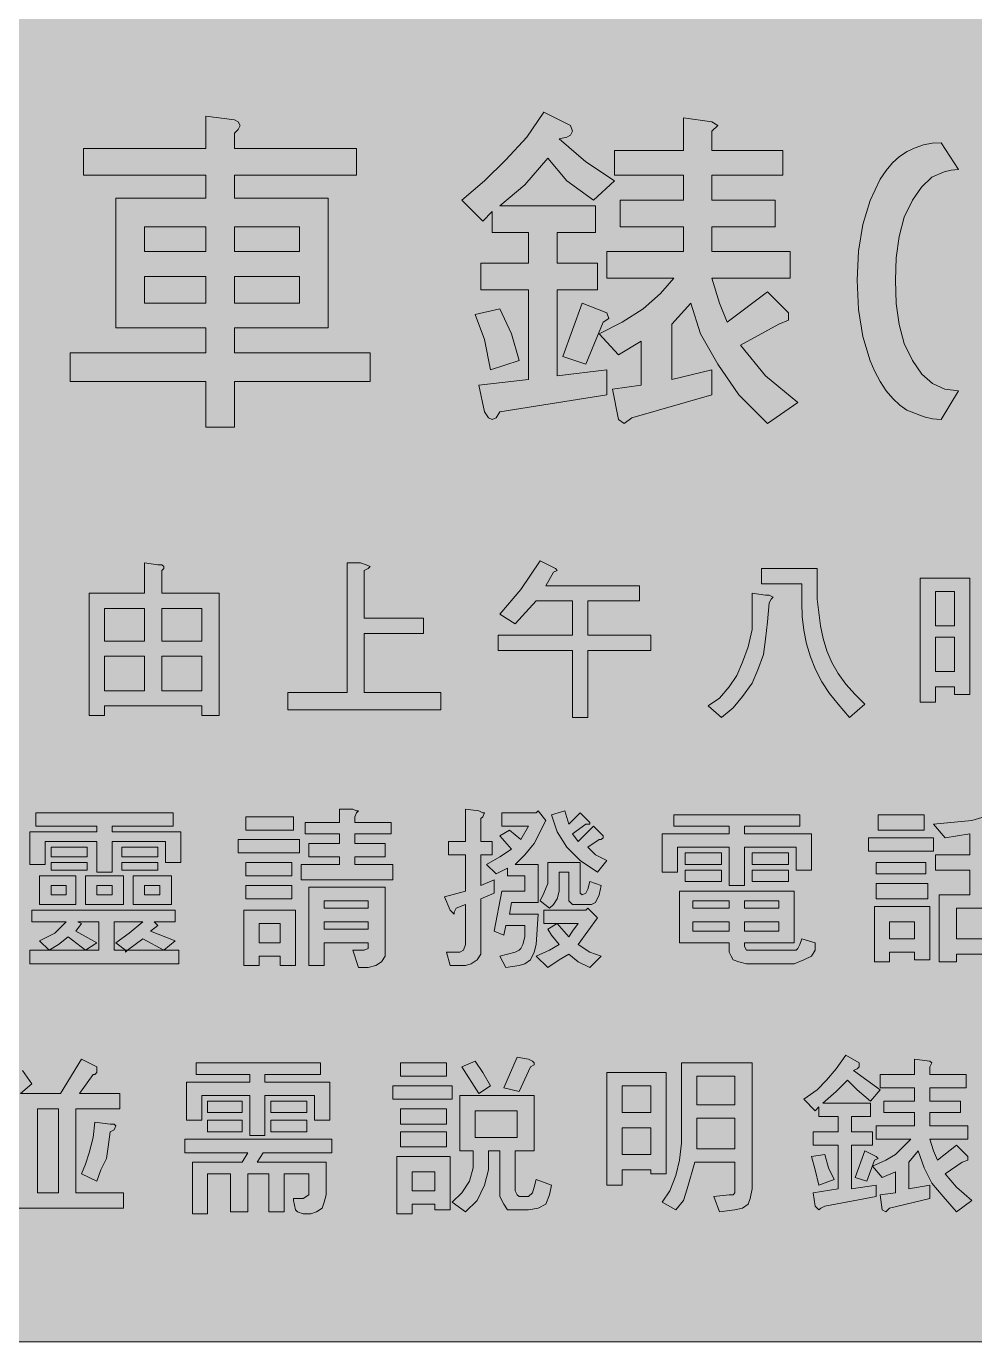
# Model space of a CAD drawing. Header units: metres. Extents: x 10 to 559, y 12 to 260.
# Drawn here: x 213.3 to 302.7, y 11.9 to 135.9 of the extents above; entities that cross this region are included whole.
import ezdxf

# ---------------------------------------------------------------- set-up
doc = ezdxf.new("R2010")
doc.units = ezdxf.units.M
doc.layers.add('FILL_BLACK_000000', color=7, linetype='Continuous', true_color=0x000000)
doc.layers.add('FILL_YELLOW_FFFF00', color=7, linetype='Continuous', true_color=0xffff00)

msp = doc.modelspace()

# ---------------------------------------------------------------- hatches: boundary and pattern name
at = {"layer": 'FILL_BLACK_000000', "true_color": 0x000000}
h = msp.add_hatch(color=7, dxfattribs=at)
h.dxf.hatch_style = 1
h.paths.add_polyline_path([(256.5, 121.32), (258.48, 123.3), (260.46, 125.46), (262.08, 127.8), (264.6, 126.54), (264.78, 126), (264.6, 125.64), (264.24, 125.46), (263.52, 125.28), (266.04, 123.12), (268.74, 121.32), (266.76, 119.52), (264.24, 121.32), (262.44, 123.48), (260.28, 120.96), (257.94, 118.98), (266.94, 118.98), (266.94, 116.46), (263.34, 116.46), (263.34, 113.58), (267.12, 113.58), (267.12, 111.06), (263.34, 111.06), (263.34, 102.96), (268.02, 103.5), (268.02, 101.16), (257.94, 99.54), (257.58, 99), (257.22, 98.82), (256.86, 99), (256.5, 99.54), (255.96, 102.06), (260.64, 102.6), (260.64, 111.06), (256.14, 111.06), (256.14, 113.58), (260.64, 113.58), (260.64, 116.46), (257.22, 116.46), (257.22, 118.44), (256.32, 117.54), (254.34, 119.52), (256.5, 121.32)])
h = msp.add_hatch(color=7, dxfattribs=at)
h.dxf.hatch_style = 1
h.paths.add_polyline_path([(233.46, 126.54), (233.28, 126.18), (232.92, 125.82), (232.92, 124.38), (244.44, 124.38), (244.44, 121.86), (232.92, 121.86), (232.92, 119.7), (241.74, 119.7), (241.74, 107.46), (232.92, 107.46), (232.92, 105.12), (245.7, 105.12), (245.7, 102.42), (232.92, 102.42), (232.92, 98.1), (230.22, 98.1), (230.22, 102.42), (217.44, 102.42), (217.44, 105.12), (230.22, 105.12), (230.22, 107.46), (221.76, 107.46), (221.76, 119.7), (230.22, 119.7), (230.22, 121.86), (218.7, 121.86), (218.7, 124.38), (230.22, 124.38), (230.22, 127.44), (232.92, 127.08), (233.28, 126.9), (233.46, 126.54)])
h.paths.add_polyline_path([(230.22, 114.66), (230.22, 117), (224.46, 117), (224.46, 114.66), (230.22, 114.66)], flags=16)
h.paths.add_polyline_path([(224.46, 109.8), (230.22, 109.8), (230.22, 112.32), (224.46, 112.32), (224.46, 109.8)], flags=16)
h.paths.add_polyline_path([(232.92, 117), (232.92, 114.66), (239.04, 114.66), (239.04, 117), (232.92, 117)], flags=16)
h.paths.add_polyline_path([(239.04, 112.32), (232.92, 112.32), (232.92, 109.8), (239.04, 109.8), (239.04, 112.32)], flags=16)
h = msp.add_hatch(color=7, dxfattribs=at)
h.dxf.hatch_style = 1
h.paths.add_polyline_path([(275.22, 124.2), (275.22, 127.26), (277.92, 126.9), (278.46, 126.54), (277.92, 126), (277.92, 124.2), (284.58, 124.2), (284.58, 121.86), (277.92, 121.86), (277.92, 119.52), (283.86, 119.52), (283.86, 117), (277.92, 117), (277.92, 114.66), (285.3, 114.66), (285.3, 112.14), (277.92, 112.14), (278.64, 109.8), (279.36, 108), (283.14, 110.88), (285.12, 108.9), (285.12, 108.18), (284.22, 107.82), (280.62, 105.84), (282.96, 102.96), (286.02, 100.44), (283.14, 98.46), (280.44, 101.16), (278.46, 104.04), (276.84, 106.92), (275.94, 109.8), (274.14, 107.82), (274.14, 102.6), (277.92, 103.5), (277.92, 101.16), (270.36, 99), (269.64, 98.46), (269.1, 98.82), (268.56, 101.7), (271.26, 102.06), (271.26, 106.2), (269.1, 104.94), (267.3, 106.92), (269.46, 108), (271.44, 109.26), (273.06, 110.7), (274.32, 112.14), (268.02, 112.14), (268.02, 114.66), (275.22, 114.66), (275.22, 117), (269.28, 117), (269.28, 119.52), (275.22, 119.52), (275.22, 121.86), (268.74, 121.86), (268.74, 124.2), (275.22, 124.2)])
h = msp.add_hatch(color=7, dxfattribs=at)
h.dxf.hatch_style = 1
h.paths.add_polyline_path([(299.52, 98.82), (298.71, 98.88), (297.9, 99.07), (296.28, 99.72), (295.61, 100.19), (294.95, 100.8), (294.33, 101.54), (293.76, 102.42), (293.25, 103.35), (292.81, 104.37), (292.14, 106.65), (291.73, 109.2), (291.6, 111.96), (291.73, 114.69), (292.14, 117.2), (292.81, 119.48), (293.76, 121.5), (294.32, 122.32), (294.94, 123.02), (295.6, 123.61), (296.3, 124.09), (297.05, 124.45), (297.84, 124.71), (298.66, 124.87), (299.52, 124.92), (301.14, 122.4), (300.47, 122.34), (299.81, 122.17), (298.62, 121.68), (297.65, 120.73), (296.82, 119.52), (296.04, 117.91), (295.54, 116.08), (295.28, 114.08), (295.2, 111.96), (295.28, 109.77), (295.54, 107.77), (296.04, 105.99), (296.82, 104.4), (297.7, 103.11), (298.71, 102.22), (299.86, 101.69), (301.14, 101.52), (299.52, 98.82)])
h = msp.add_hatch(color=7, dxfattribs=at)
h.dxf.hatch_style = 1
h.paths.add_polyline_path([(259.02, 106.92), (259.74, 104.4), (257.04, 103.5), (256.5, 106.38), (255.6, 108.72), (257.94, 109.26), (259.02, 106.92)])
h = msp.add_hatch(color=7, dxfattribs=at)
h.dxf.hatch_style = 1
h.paths.add_polyline_path([(265.68, 109.8), (268.02, 108.9), (268.2, 108.36), (267.66, 108), (266.04, 104.04), (263.88, 104.76), (265.68, 109.8)])
h = msp.add_hatch(color=7, dxfattribs=at)
h.dxf.hatch_style = 1
h.paths.add_polyline_path([(226.26, 84.96), (226.26, 84.78), (226.08, 84.6), (226.08, 82.44), (231.48, 82.44), (231.48, 70.92), (229.86, 70.92), (229.86, 71.82), (220.68, 71.82), (220.68, 70.92), (219.24, 70.92), (219.24, 82.44), (224.46, 82.44), (224.46, 85.32), (225.72, 85.14), (226.08, 85.14), (226.26, 84.96)])
h.paths.add_polyline_path([(224.46, 77.94), (224.46, 81), (220.68, 81), (220.68, 77.94), (224.46, 77.94)], flags=16)
h.paths.add_polyline_path([(226.08, 77.94), (229.86, 77.94), (229.86, 81), (226.08, 81), (226.08, 77.94)], flags=16)
h.paths.add_polyline_path([(220.68, 76.5), (220.68, 73.26), (224.46, 73.26), (224.46, 76.5), (220.68, 76.5)], flags=16)
h.paths.add_polyline_path([(229.86, 76.5), (226.08, 76.5), (226.08, 73.26), (229.86, 73.26), (229.86, 76.5)], flags=16)
h = msp.add_hatch(color=7, dxfattribs=at)
h.dxf.hatch_style = 1
h.paths.add_polyline_path([(245.34, 85.14), (245.7, 84.96), (245.52, 84.78), (245.16, 84.6), (245.16, 80.1), (250.74, 80.1), (250.74, 78.66), (245.16, 78.66), (245.16, 73.08), (252.36, 73.08), (252.36, 71.46), (237.96, 71.46), (237.96, 73.08), (243.54, 73.08), (243.54, 85.32), (244.8, 85.32), (245.34, 85.14)])
h = msp.add_hatch(color=7, dxfattribs=at)
h.dxf.hatch_style = 1
h.paths.add_polyline_path([(259.92, 82.8), (261.72, 85.5), (262.8, 84.96), (263.16, 84.78), (263.34, 84.6), (262.98, 84.42), (262.26, 83.16), (271.08, 83.16), (271.08, 81.72), (266.22, 81.72), (266.22, 78.48), (272.16, 78.48), (272.16, 77.04), (266.22, 77.04), (266.22, 70.74), (264.78, 70.74), (264.78, 77.04), (257.76, 77.04), (257.76, 78.48), (264.78, 78.48), (264.78, 81.72), (261.36, 81.72), (259.38, 79.56), (257.94, 80.46), (259.92, 82.8)])
h = msp.add_hatch(color=7, dxfattribs=at)
h.dxf.hatch_style = 1
h.paths.add_polyline_path([(287.82, 84.78), (287.82, 81.9), (288.13, 79.37), (288.39, 78.18), (288.75, 77.03), (289.22, 75.93), (289.81, 74.87), (290.54, 73.86), (291.42, 72.9), (292.32, 72), (290.88, 70.74), (289.8, 72), (288.98, 73.01), (288.27, 74.1), (287.68, 75.25), (287.19, 76.45), (286.82, 77.69), (286.56, 78.96), (286.41, 80.25), (286.38, 81.54), (286.38, 83.34), (282.6, 83.34), (282.6, 84.78), (287.82, 84.78)])
h = msp.add_hatch(color=7, dxfattribs=at)
h.dxf.hatch_style = 1
h.paths.add_polyline_path([(300.78, 72.9), (300.78, 73.62), (298.98, 73.62), (298.98, 72.18), (297.54, 72.18), (297.54, 83.88), (302.22, 83.88), (302.22, 72.9), (300.78, 72.9)])
h.paths.add_polyline_path([(298.98, 82.62), (298.98, 79.38), (300.78, 79.38), (300.78, 82.62), (298.98, 82.62)], flags=16)
h.paths.add_polyline_path([(300.78, 78.3), (298.98, 78.3), (298.98, 75.06), (300.78, 75.06), (300.78, 78.3)], flags=16)
h = msp.add_hatch(color=7, dxfattribs=at)
h.dxf.hatch_style = 1
h.paths.add_polyline_path([(278.64, 72.54), (279.54, 73.62), (280.26, 74.7), (280.8, 75.96), (281.34, 77.4), (281.7, 79.02), (281.7, 82.44), (282.96, 82.26), (283.32, 82.26), (283.68, 82.08), (283.5, 81.9), (283.32, 81.54), (283.14, 79.74), (282.96, 78.12), (282.78, 76.68), (282.24, 75.24), (281.7, 73.98), (280.8, 72.72), (279.9, 71.64), (278.82, 70.74), (277.56, 71.82), (278.64, 72.54)])
h = msp.add_hatch(color=7, dxfattribs=at)
h.dxf.hatch_style = 1
h.paths.add_polyline_path([(239.58, 60.84), (242.82, 60.84), (242.82, 62.1), (244.08, 62.1), (244.44, 61.92), (244.62, 61.92), (244.44, 61.74), (244.26, 61.38), (244.26, 60.84), (247.68, 60.84), (247.68, 59.76), (244.26, 59.76), (244.26, 58.86), (247.14, 58.86), (247.14, 57.6), (244.26, 57.6), (244.26, 56.88), (247.86, 56.88), (247.86, 55.44), (239.22, 55.44), (239.22, 56.88), (242.82, 56.88), (242.82, 57.6), (239.94, 57.6), (239.94, 58.86), (242.82, 58.86), (242.82, 59.76), (239.58, 59.76), (239.58, 60.84)])
h = msp.add_hatch(color=7, dxfattribs=at)
h.dxf.hatch_style = 1
h.paths.add_polyline_path([(255.96, 61.92), (256.32, 61.74), (256.5, 61.74), (256.32, 61.38), (256.14, 61.2), (256.14, 59.04), (257.22, 59.04), (257.22, 57.78), (256.14, 57.78), (256.14, 54.9), (257.4, 55.44), (257.4, 54.18), (256.14, 53.64), (256.14, 48.42), (255.78, 47.88), (255.24, 47.52), (254.7, 47.34), (253.26, 47.34), (252.9, 48.6), (254.16, 48.6), (254.52, 48.78), (254.7, 49.32), (254.7, 53.1), (253.8, 52.74), (253.62, 52.38), (253.62, 52.2), (253.26, 52.56), (252.72, 53.82), (254.7, 54.36), (254.7, 57.78), (253.08, 57.78), (253.08, 59.04), (254.7, 59.04), (254.7, 62.1), (255.96, 61.92)])
h = msp.add_hatch(color=7, dxfattribs=at)
h.dxf.hatch_style = 1
h.paths.add_polyline_path([(227.16, 61.74), (227.16, 60.48), (221.4, 60.48), (221.4, 59.94), (227.88, 59.94), (227.88, 57.06), (226.44, 57.06), (226.44, 59.04), (221.4, 59.04), (221.4, 56.16), (219.96, 56.16), (219.96, 59.04), (215.1, 59.04), (215.1, 56.88), (213.66, 56.88), (213.66, 59.94), (219.96, 59.94), (219.96, 60.48), (214.2, 60.48), (214.2, 61.74), (227.16, 61.74)])
h = msp.add_hatch(color=7, dxfattribs=at)
h.dxf.hatch_style = 1
h.paths.add_polyline_path([(238.5, 61.38), (238.5, 60.12), (234, 60.12), (234, 61.38), (238.5, 61.38)])
h = msp.add_hatch(color=7, dxfattribs=at)
h.dxf.hatch_style = 1
h.paths.add_polyline_path([(261.36, 61.74), (261.54, 61.92), (262.26, 61.02), (261.18, 58.86), (260.28, 57.78), (259.38, 56.88), (261.54, 56.88), (261.54, 53.28), (259.02, 53.28), (258.84, 52.2), (261.54, 52.2), (261.36, 49.32), (261.18, 48.6), (260.82, 47.88), (260.28, 47.52), (259.74, 47.34), (258.48, 47.16), (257.94, 48.24), (259.38, 48.6), (259.74, 48.78), (259.92, 48.96), (260.1, 49.32), (260.28, 50.04), (260.28, 51.12), (258.48, 51.12), (258.3, 50.22), (257.4, 50.58), (258.12, 54.36), (260.28, 54.36), (260.28, 55.8), (258.66, 55.8), (258.66, 56.52), (257.58, 55.98), (256.68, 56.88), (257.94, 57.6), (259.02, 58.32), (257.94, 59.58), (258.84, 60.12), (259.92, 59.22), (260.64, 60.48), (258.12, 60.48), (258.12, 61.74), (261.36, 61.74)])
h = msp.add_hatch(color=7, dxfattribs=at)
h.dxf.hatch_style = 1
h.paths.add_polyline_path([(264.42, 60.66), (265.5, 61.74), (266.4, 60.84), (266.4, 60.66), (266.04, 60.66), (264.78, 59.76), (265.32, 59.04), (266.76, 60.48), (267.48, 59.76), (267.66, 59.58), (267.66, 59.4), (267.48, 59.22), (267.3, 59.22), (266.22, 58.5), (266.94, 57.78), (268.02, 57.24), (267.12, 56.16), (265.5, 57.24), (264.24, 58.5), (263.34, 59.94), (262.8, 61.56), (264.06, 61.92), (264.42, 60.66)])
h = msp.add_hatch(color=7, dxfattribs=at)
h.dxf.hatch_style = 1
h.paths.add_polyline_path([(286.2, 61.56), (286.2, 60.48), (280.98, 60.48), (280.98, 59.76), (287.28, 59.76), (287.28, 56.34), (285.84, 56.34), (285.84, 58.5), (280.98, 58.5), (280.98, 54.9), (279.54, 54.9), (279.54, 58.5), (274.68, 58.5), (274.68, 56.16), (273.24, 56.16), (273.24, 59.76), (279.54, 59.76), (279.54, 60.48), (274.32, 60.48), (274.32, 61.56), (286.2, 61.56)])
h = msp.add_hatch(color=7, dxfattribs=at)
h.dxf.hatch_style = 1
h.paths.add_polyline_path([(297.9, 61.56), (297.9, 60.12), (293.58, 60.12), (293.58, 61.56), (297.9, 61.56)])
h = msp.add_hatch(color=7, dxfattribs=at)
h.dxf.hatch_style = 1
h.paths.add_polyline_path([(305.46, 61.92), (306.36, 61.02), (306.54, 60.84), (306.54, 60.66), (306.36, 60.48), (305.82, 60.48), (304.74, 60.3), (303.66, 59.94), (303.66, 57.78), (307.26, 57.78), (307.26, 56.34), (303.66, 56.34), (303.66, 54), (306.72, 54), (306.72, 47.7), (305.1, 47.7), (305.1, 48.42), (300.96, 48.42), (300.96, 47.7), (299.34, 47.7), (299.34, 54), (302.22, 54), (302.22, 56.34), (298.98, 56.34), (298.98, 57.78), (302.22, 57.78), (302.22, 59.76), (299.88, 59.4), (298.8, 60.66), (302.4, 61.02), (305.46, 61.92)])
h.paths.add_polyline_path([(305.1, 52.74), (300.96, 52.74), (300.96, 49.86), (305.1, 49.86), (305.1, 52.74)], flags=16)
h = msp.add_hatch(color=7, dxfattribs=at)
h.dxf.hatch_style = 1
h.paths.add_polyline_path([(219.06, 58.5), (219.06, 57.6), (215.64, 57.6), (215.64, 58.5), (219.06, 58.5)])
h = msp.add_hatch(color=7, dxfattribs=at)
h.dxf.hatch_style = 1
h.paths.add_polyline_path([(225.72, 58.5), (225.72, 57.6), (222.3, 57.6), (222.3, 58.5), (225.72, 58.5)])
h = msp.add_hatch(color=7, dxfattribs=at)
h.dxf.hatch_style = 1
h.paths.add_polyline_path([(239.04, 59.22), (239.04, 57.96), (233.28, 57.96), (233.28, 59.22), (239.04, 59.22)])
h = msp.add_hatch(color=7, dxfattribs=at)
h.dxf.hatch_style = 1
h.paths.add_polyline_path([(298.8, 59.4), (298.8, 58.14), (292.68, 58.14), (292.68, 59.4), (298.8, 59.4)])
h = msp.add_hatch(color=7, dxfattribs=at)
h.dxf.hatch_style = 1
h.paths.add_polyline_path([(219.06, 57.06), (219.06, 56.34), (215.64, 56.34), (215.64, 57.06), (219.06, 57.06)])
h = msp.add_hatch(color=7, dxfattribs=at)
h.dxf.hatch_style = 1
h.paths.add_polyline_path([(225.72, 57.06), (225.72, 56.34), (222.3, 56.34), (222.3, 57.06), (225.72, 57.06)])
h = msp.add_hatch(color=7, dxfattribs=at)
h.dxf.hatch_style = 1
h.paths.add_polyline_path([(238.32, 57.06), (238.32, 55.8), (234, 55.8), (234, 57.06), (238.32, 57.06)])
h = msp.add_hatch(color=7, dxfattribs=at)
h.dxf.hatch_style = 1
h.paths.add_polyline_path([(265.5, 54.54), (265.5, 54.18), (265.68, 54), (266.04, 54.18), (266.22, 54.54), (266.4, 55.26), (267.48, 54.9), (267.3, 54), (266.94, 53.28), (266.58, 53.1), (264.78, 53.1), (264.6, 53.28), (264.42, 53.46), (264.42, 56.16), (263.52, 56.16), (263.52, 54.36), (263.34, 53.64), (262.98, 53.1), (262.62, 52.74), (261.72, 53.46), (262.08, 54.18), (262.44, 55.08), (262.44, 57.06), (265.5, 57.06), (265.5, 54.54)])
h = msp.add_hatch(color=7, dxfattribs=at)
h.dxf.hatch_style = 1
h.paths.add_polyline_path([(278.82, 57.96), (278.82, 56.88), (275.4, 56.88), (275.4, 57.96), (278.82, 57.96)])
h = msp.add_hatch(color=7, dxfattribs=at)
h.dxf.hatch_style = 1
h.paths.add_polyline_path([(285.12, 57.96), (285.12, 56.88), (281.7, 56.88), (281.7, 57.96), (285.12, 57.96)])
h = msp.add_hatch(color=7, dxfattribs=at)
h.dxf.hatch_style = 1
h.paths.add_polyline_path([(298.08, 57.06), (298.08, 55.98), (293.4, 55.98), (293.4, 57.06), (298.08, 57.06)])
h = msp.add_hatch(color=7, dxfattribs=at)
h.dxf.hatch_style = 1
h.paths.add_polyline_path([(278.82, 56.34), (278.82, 55.26), (275.4, 55.26), (275.4, 56.34), (278.82, 56.34)])
h = msp.add_hatch(color=7, dxfattribs=at)
h.dxf.hatch_style = 1
h.paths.add_polyline_path([(285.12, 56.34), (285.12, 55.26), (281.7, 55.26), (281.7, 56.34), (285.12, 56.34)])
h = msp.add_hatch(color=7, dxfattribs=at)
h.dxf.hatch_style = 1
h.paths.add_polyline_path([(217.98, 53.1), (214.56, 53.1), (214.56, 55.8), (217.98, 55.8), (217.98, 53.1)])
h.paths.add_polyline_path([(217.08, 54.9), (215.64, 54.9), (215.64, 54), (217.08, 54), (217.08, 54.9)], flags=16)
h = msp.add_hatch(color=7, dxfattribs=at)
h.dxf.hatch_style = 1
h.paths.add_polyline_path([(222.48, 53.1), (218.88, 53.1), (218.88, 55.8), (222.48, 55.8), (222.48, 53.1)])
h.paths.add_polyline_path([(221.4, 54.9), (219.96, 54.9), (219.96, 54), (221.4, 54), (221.4, 54.9)], flags=16)
h = msp.add_hatch(color=7, dxfattribs=at)
h.dxf.hatch_style = 1
h.paths.add_polyline_path([(226.98, 53.1), (223.38, 53.1), (223.38, 55.8), (226.98, 55.8), (226.98, 53.1)])
h.paths.add_polyline_path([(225.9, 54.9), (224.46, 54.9), (224.46, 54), (225.9, 54), (225.9, 54.9)], flags=16)
h = msp.add_hatch(color=7, dxfattribs=at)
h.dxf.hatch_style = 1
h.paths.add_polyline_path([(238.32, 54.9), (238.32, 53.64), (234, 53.64), (234, 54.9), (238.32, 54.9)])
h = msp.add_hatch(color=7, dxfattribs=at)
h.dxf.hatch_style = 1
h.paths.add_polyline_path([(247.14, 48.24), (246.78, 47.7), (246.24, 47.34), (245.52, 47.16), (244.62, 47.16), (244.08, 48.78), (245.16, 48.78), (245.52, 48.96), (245.52, 49.5), (241.38, 49.5), (241.38, 47.34), (239.94, 47.34), (239.94, 54.72), (247.14, 54.72), (247.14, 48.24)])
h.paths.add_polyline_path([(241.38, 53.46), (241.38, 52.74), (245.52, 52.74), (245.52, 53.46), (241.38, 53.46)], flags=16)
h.paths.add_polyline_path([(245.52, 51.48), (241.38, 51.48), (241.38, 50.76), (245.52, 50.76), (245.52, 51.48)], flags=16)
h = msp.add_hatch(color=7, dxfattribs=at)
h.dxf.hatch_style = 1
h.paths.add_polyline_path([(298.26, 55.08), (298.26, 53.64), (293.4, 53.64), (293.4, 55.08), (298.26, 55.08)])
h = msp.add_hatch(color=7, dxfattribs=at)
h.dxf.hatch_style = 1
h.paths.add_polyline_path([(281.16, 48.78), (285.84, 48.78), (286.02, 48.96), (286.2, 49.32), (286.38, 49.86), (287.64, 49.5), (287.64, 48.78), (287.28, 48.24), (286.56, 47.88), (285.66, 47.52), (281.16, 47.52), (280.44, 47.7), (279.9, 47.88), (279.72, 48.24), (279.54, 48.6), (279.54, 49.5), (274.86, 49.5), (274.86, 54.36), (285.66, 54.36), (285.66, 49.5), (280.98, 49.5), (280.98, 49.14), (281.16, 48.78)])
h.paths.add_polyline_path([(284.22, 52.74), (284.22, 53.46), (280.98, 53.46), (280.98, 52.74), (284.22, 52.74)], flags=16)
h.paths.add_polyline_path([(276.12, 52.74), (279.54, 52.74), (279.54, 53.46), (276.12, 53.46), (276.12, 52.74)], flags=16)
h.paths.add_polyline_path([(280.98, 51.48), (280.98, 50.58), (284.22, 50.58), (284.22, 51.48), (280.98, 51.48)], flags=16)
h.paths.add_polyline_path([(279.54, 51.48), (276.12, 51.48), (276.12, 50.58), (279.54, 50.58), (279.54, 51.48)], flags=16)
h = msp.add_hatch(color=7, dxfattribs=at)
h.dxf.hatch_style = 1
h.paths.add_polyline_path([(227.7, 47.52), (213.66, 47.52), (213.66, 48.78), (215.46, 48.78), (214.56, 49.68), (216, 50.4), (217.08, 51.48), (213.84, 51.48), (213.84, 52.56), (227.34, 52.56), (227.34, 51.48), (225.36, 51.48), (225.72, 51.12), (225, 50.58), (227.34, 49.68), (226.26, 48.78), (227.7, 48.78), (227.7, 47.52)])
h.paths.add_polyline_path([(218.88, 48.78), (217.26, 50.04), (216.36, 49.32), (215.46, 48.78), (218.88, 48.78)], flags=16)
h.paths.add_polyline_path([(220.14, 48.78), (220.14, 51.48), (218.16, 51.48), (218.52, 51.3), (217.98, 50.58), (219.96, 49.5), (218.88, 48.78), (220.14, 48.78)], flags=16)
h.paths.add_polyline_path([(224.28, 49.86), (222.84, 48.78), (226.26, 48.78), (224.28, 49.86)], flags=16)
h.paths.add_polyline_path([(222.66, 48.78), (222.66, 48.6), (222.84, 48.78), (222.66, 48.78)], flags=16)
h.paths.add_polyline_path([(221.76, 49.5), (223.02, 50.4), (224.28, 51.48), (221.58, 51.48), (221.58, 48.78), (222.66, 48.78), (221.76, 49.5)], flags=16)
h = msp.add_hatch(color=7, dxfattribs=at)
h.dxf.hatch_style = 1
h.paths.add_polyline_path([(238.68, 52.56), (238.68, 47.34), (237.24, 47.34), (237.24, 48.24), (235.26, 48.24), (235.26, 47.34), (233.82, 47.34), (233.82, 52.56), (238.68, 52.56)])
h.paths.add_polyline_path([(237.24, 51.3), (235.26, 51.3), (235.26, 49.5), (237.24, 49.5), (237.24, 51.3)], flags=16)
h = msp.add_hatch(color=7, dxfattribs=at)
h.dxf.hatch_style = 1
h.paths.add_polyline_path([(262.08, 52.56), (266.04, 52.56), (266.22, 52.74), (267.12, 51.84), (265.32, 49.32), (266.4, 48.6), (267.48, 48.24), (266.4, 47.16), (265.32, 47.7), (264.42, 48.42), (263.52, 47.88), (262.44, 47.16), (261.36, 48.24), (262.62, 48.78), (263.52, 49.32), (262.8, 50.22), (262.44, 50.76), (263.34, 51.3), (262.08, 51.3), (262.08, 52.56)])
h.paths.add_polyline_path([(264.42, 50.04), (264.78, 50.58), (265.32, 51.3), (263.34, 51.3), (264.42, 50.04)], flags=16)
h = msp.add_hatch(color=7, dxfattribs=at)
h.dxf.hatch_style = 1
h.paths.add_polyline_path([(298.44, 52.92), (298.44, 47.88), (297, 47.88), (297, 48.6), (294.66, 48.6), (294.66, 47.7), (293.22, 47.7), (293.22, 52.92), (298.44, 52.92)])
h.paths.add_polyline_path([(297, 51.48), (294.66, 51.48), (294.66, 49.86), (297, 49.86), (297, 51.48)], flags=16)
h = msp.add_hatch(color=7, dxfattribs=at)
h.dxf.hatch_style = 1
h.paths.add_polyline_path([(210.78, 37.44), (211.86, 38.34), (212.94, 37.44), (213.84, 36.18), (212.76, 35.28), (216.54, 35.28), (218.52, 38.52), (219.96, 37.8), (219.96, 37.26), (219.78, 37.08), (219.6, 37.08), (218.34, 35.28), (222.12, 35.28), (222.12, 33.84), (217.98, 33.84), (217.98, 25.92), (222.48, 25.92), (222.48, 24.48), (208.08, 24.48), (208.08, 25.92), (212.76, 25.92), (212.76, 33.84), (208.62, 33.84), (208.62, 35.28), (212.4, 35.28), (210.78, 37.44)])
h.paths.add_polyline_path([(216.36, 33.84), (214.38, 33.84), (214.38, 25.92), (216.36, 25.92), (216.36, 33.84)], flags=16)
h = msp.add_hatch(color=7, dxfattribs=at)
h.dxf.hatch_style = 1
h.paths.add_polyline_path([(259.56, 38.7), (260.64, 38.52), (261, 38.34), (261.18, 38.16), (261.18, 37.98), (260.82, 37.8), (259.74, 35.46), (258.3, 35.82), (259.56, 38.7)])
h = msp.add_hatch(color=7, dxfattribs=at)
h.dxf.hatch_style = 1
h.paths.add_polyline_path([(287.82, 35.64), (288.72, 36.54), (289.62, 37.62), (290.52, 38.88), (291.78, 38.16), (291.78, 37.8), (291.6, 37.62), (291.24, 37.44), (292.5, 36.54), (293.76, 35.64), (292.86, 34.56), (291.6, 35.64), (290.7, 36.54), (289.62, 35.46), (288.36, 34.38), (292.86, 34.38), (292.86, 33.12), (291.06, 33.12), (291.06, 31.68), (293.04, 31.68), (293.04, 30.42), (291.06, 30.42), (291.06, 26.28), (293.4, 26.64), (293.4, 25.56), (288.54, 24.66), (288.18, 24.48), (288, 24.3), (287.82, 24.48), (287.64, 24.66), (287.46, 25.92), (289.8, 26.28), (289.8, 30.42), (287.46, 30.42), (287.46, 31.68), (289.8, 31.68), (289.8, 33.12), (288, 33.12), (288, 34.02), (287.64, 33.66), (286.56, 34.74), (287.82, 35.64)])
h = msp.add_hatch(color=7, dxfattribs=at)
h.dxf.hatch_style = 1
h.paths.add_polyline_path([(297, 37.08), (297, 38.52), (298.44, 38.34), (298.62, 38.16), (298.44, 37.8), (298.44, 37.08), (301.86, 37.08), (301.86, 35.82), (298.44, 35.82), (298.44, 34.56), (301.32, 34.56), (301.32, 33.48), (298.44, 33.48), (298.44, 32.22), (302.04, 32.22), (302.04, 30.96), (298.44, 30.96), (298.8, 29.88), (299.16, 28.98), (300.96, 30.42), (302.04, 29.34), (302.04, 28.98), (301.5, 28.8), (299.88, 27.72), (300.96, 26.46), (302.4, 25.2), (300.96, 24.12), (299.7, 25.56), (298.62, 26.82), (297.9, 28.26), (297.36, 29.88), (296.46, 28.8), (296.46, 26.28), (298.44, 26.64), (298.44, 25.38), (294.66, 24.48), (294.3, 24.12), (293.94, 24.3), (293.76, 25.74), (295.2, 25.92), (295.2, 27.9), (293.94, 27.36), (293.04, 28.44), (294.3, 28.98), (295.2, 29.52), (296.64, 30.96), (293.4, 30.96), (293.4, 32.22), (297, 32.22), (297, 33.48), (294.12, 33.48), (294.12, 34.56), (297, 34.56), (297, 35.82), (293.76, 35.82), (293.76, 37.08), (297, 37.08)])
h = msp.add_hatch(color=7, dxfattribs=at)
h.dxf.hatch_style = 1
h.paths.add_polyline_path([(241.92, 36.36), (241.92, 32.76), (240.48, 32.76), (240.48, 35.1), (235.8, 35.1), (235.8, 31.32), (234.36, 31.32), (234.36, 35.1), (229.86, 35.1), (229.86, 32.76), (228.42, 32.76), (228.42, 36.36), (234.36, 36.36), (234.36, 37.08), (229.32, 37.08), (229.32, 38.16), (241.02, 38.16), (241.02, 37.08), (235.8, 37.08), (235.8, 36.36), (241.92, 36.36)])
h = msp.add_hatch(color=7, dxfattribs=at)
h.dxf.hatch_style = 1
h.paths.add_polyline_path([(252.9, 38.16), (252.9, 36.9), (248.58, 36.9), (248.58, 38.16), (252.9, 38.16)])
h = msp.add_hatch(color=7, dxfattribs=at)
h.dxf.hatch_style = 1
h.paths.add_polyline_path([(254.34, 37.8), (255.6, 38.34), (256.32, 37.26), (257.04, 36), (255.96, 35.28), (254.34, 37.8)])
h = msp.add_hatch(color=7, dxfattribs=at)
h.dxf.hatch_style = 1
h.paths.add_polyline_path([(272.16, 27.72), (272.16, 28.08), (269.46, 28.08), (269.46, 26.64), (268.02, 26.64), (268.02, 37.26), (273.6, 37.26), (273.6, 27.72), (272.16, 27.72)])
h.paths.add_polyline_path([(269.46, 36), (269.46, 33.48), (272.16, 33.48), (272.16, 36), (269.46, 36)], flags=16)
h.paths.add_polyline_path([(272.16, 32.04), (269.46, 32.04), (269.46, 29.52), (272.16, 29.52), (272.16, 32.04)], flags=16)
h = msp.add_hatch(color=7, dxfattribs=at)
h.dxf.hatch_style = 1
h.paths.add_polyline_path([(281.52, 25.38), (281.34, 24.84), (280.8, 24.48), (280.08, 24.3), (278.64, 24.12), (278.1, 25.56), (279.54, 25.74), (279.9, 25.74), (280.08, 25.92), (280.08, 28.8), (276.3, 28.8), (275.58, 26.28), (275.22, 25.2), (274.5, 24.3), (273.24, 25.02), (273.96, 26.1), (274.5, 27.54), (274.86, 28.98), (275.04, 30.6), (275.04, 38.16), (281.7, 38.16), (281.7, 26.28), (281.52, 25.38)])
h.paths.add_polyline_path([(276.48, 36.9), (276.48, 34.2), (280.08, 34.2), (280.08, 36.9), (276.48, 36.9)], flags=16)
h.paths.add_polyline_path([(280.08, 32.94), (276.48, 32.94), (276.48, 30.06), (280.08, 30.06), (280.08, 32.94)], flags=16)
h = msp.add_hatch(color=7, dxfattribs=at)
h.dxf.hatch_style = 1
h.paths.add_polyline_path([(253.44, 36), (253.44, 34.74), (247.86, 34.74), (247.86, 36), (253.44, 36)])
h = msp.add_hatch(color=7, dxfattribs=at)
h.dxf.hatch_style = 1
h.paths.add_polyline_path([(261.18, 35.1), (261.18, 29.88), (259.38, 29.88), (259.38, 26.1), (259.56, 25.74), (259.74, 25.56), (260.64, 25.56), (261, 25.92), (261.18, 26.46), (261.36, 27.18), (262.8, 26.64), (262.62, 25.74), (262.26, 24.84), (261.54, 24.48), (260.64, 24.3), (258.66, 24.3), (258.3, 24.84), (257.94, 25.56), (257.94, 29.88), (256.86, 29.88), (256.86, 28.08), (256.5, 26.64), (255.78, 25.2), (254.7, 24.12), (253.44, 25.02), (254.34, 25.92), (255.06, 27), (255.42, 28.26), (255.42, 29.88), (254.16, 29.88), (254.16, 35.1), (261.18, 35.1)])
h.paths.add_polyline_path([(259.56, 33.66), (255.6, 33.66), (255.6, 31.14), (259.56, 31.14), (259.56, 33.66)], flags=16)
h = msp.add_hatch(color=7, dxfattribs=at)
h.dxf.hatch_style = 1
h.paths.add_polyline_path([(233.64, 34.56), (233.64, 33.48), (230.4, 33.48), (230.4, 34.56), (233.64, 34.56)])
h = msp.add_hatch(color=7, dxfattribs=at)
h.dxf.hatch_style = 1
h.paths.add_polyline_path([(239.76, 34.56), (239.76, 33.48), (236.34, 33.48), (236.34, 34.56), (239.76, 34.56)])
h = msp.add_hatch(color=7, dxfattribs=at)
h.dxf.hatch_style = 1
h.paths.add_polyline_path([(252.9, 33.84), (252.9, 32.4), (248.58, 32.4), (248.58, 33.84), (252.9, 33.84)])
h = msp.add_hatch(color=7, dxfattribs=at)
h.dxf.hatch_style = 1
h.paths.add_polyline_path([(218.88, 28.62), (219.24, 29.7), (219.6, 31.14), (219.78, 32.58), (221.22, 32.4), (221.58, 32.4), (221.76, 32.22), (221.58, 31.86), (221.22, 31.68), (221.04, 30.24), (220.86, 29.16), (220.32, 28.08), (219.96, 27), (218.52, 27.72), (218.88, 28.62)])
h = msp.add_hatch(color=7, dxfattribs=at)
h.dxf.hatch_style = 1
h.paths.add_polyline_path([(233.64, 32.76), (233.64, 31.68), (230.4, 31.68), (230.4, 32.76), (233.64, 32.76)])
h = msp.add_hatch(color=7, dxfattribs=at)
h.dxf.hatch_style = 1
h.paths.add_polyline_path([(239.76, 32.76), (239.76, 31.68), (236.34, 31.68), (236.34, 32.76), (239.76, 32.76)])
h = msp.add_hatch(color=7, dxfattribs=at)
h.dxf.hatch_style = 1
h.paths.add_polyline_path([(252.9, 31.68), (252.9, 30.24), (248.58, 30.24), (248.58, 31.68), (252.9, 31.68)])
h = msp.add_hatch(color=7, dxfattribs=at)
h.dxf.hatch_style = 1
h.paths.add_polyline_path([(242.1, 29.7), (235.62, 29.7), (235.08, 28.8), (241.56, 28.8), (241.56, 25.74), (241.38, 25.02), (241.2, 24.48), (240.66, 24.12), (240.12, 23.94), (239.4, 23.94), (238.86, 24.12), (238.68, 24.3), (238.5, 25.2), (238.5, 25.38), (239.4, 25.38), (239.94, 25.74), (239.94, 27.72), (237.6, 27.72), (237.6, 24.12), (236.16, 24.12), (236.16, 27.72), (234.18, 27.72), (234.18, 24.12), (232.56, 24.12), (232.56, 27.72), (230.4, 27.72), (230.4, 23.94), (228.96, 23.94), (228.96, 28.8), (233.64, 28.8), (234.18, 29.7), (228.24, 29.7), (228.24, 30.96), (242.1, 30.96), (242.1, 29.7)])
h = msp.add_hatch(color=7, dxfattribs=at)
h.dxf.hatch_style = 1
h.paths.add_polyline_path([(292.32, 29.88), (293.4, 29.34), (293.58, 29.16), (293.22, 28.98), (292.5, 27), (291.42, 27.36), (292.32, 29.88)])
h = msp.add_hatch(color=7, dxfattribs=at)
h.dxf.hatch_style = 1
h.paths.add_polyline_path([(253.26, 29.34), (253.26, 24.3), (251.82, 24.3), (251.82, 24.84), (249.66, 24.84), (249.66, 23.94), (248.22, 23.94), (248.22, 29.34), (253.26, 29.34)])
h.paths.add_polyline_path([(251.82, 27.9), (249.66, 27.9), (249.66, 26.1), (251.82, 26.1), (251.82, 27.9)], flags=16)
h = msp.add_hatch(color=7, dxfattribs=at)
h.dxf.hatch_style = 1
h.paths.add_polyline_path([(288.9, 28.26), (289.44, 27.18), (288, 26.64), (287.64, 28.08), (287.28, 29.34), (288.54, 29.52), (288.9, 28.26)])
at = {"layer": 'FILL_YELLOW_FFFF00', "true_color": 0xffff00}
h = msp.add_hatch(color=7, dxfattribs=at)
h.dxf.hatch_style = 1
h.paths.add_polyline_path([(553.87, 259.76), (555.21, 259.31), (556.42, 258.63), (557.46, 257.76), (558.3, 256.72), (558.92, 255.51), (559.31, 254.17), (559.44, 252.72), (559.44, 18.9), (559.4, 17.57), (559.29, 16.95), (559.08, 16.38), (558.41, 15.05), (557.46, 13.86), (556.32, 12.94), (555.08, 12.33), (553.76, 11.99), (552.42, 11.88), (17.46, 11.88), (16.12, 11.99), (14.81, 12.33), (13.56, 12.94), (12.42, 13.86), (11.48, 15.03), (10.8, 16.31), (10.4, 17.63), (10.26, 18.9), (10.26, 252.72), (10.4, 254.07), (10.8, 255.42), (11.48, 256.66), (12.42, 257.76), (13.52, 258.7), (14.76, 259.38), (16.11, 259.78), (17.46, 259.92), (552.42, 259.92), (553.87, 259.76)])

# ---------------------------------------------------------------- linework, layer by layer
at = {"layer": 'FILL_BLACK_000000', "lineweight": 0, "true_color": 0x000000}
for points in [[(256.5, 121.32), (258.48, 123.3), (260.46, 125.46), (262.08, 127.8), (264.6, 126.54), (264.78, 126), (264.6, 125.64), (264.24, 125.46), (263.52, 125.28), (266.04, 123.12), (268.74, 121.32), (266.76, 119.52), (264.24, 121.32), (262.44, 123.48), (260.28, 120.96), (257.94, 118.98), (266.94, 118.98), (266.94, 116.46), (263.34, 116.46), (263.34, 113.58), (267.12, 113.58), (267.12, 111.06), (263.34, 111.06), (263.34, 102.96), (268.02, 103.5), (268.02, 101.16), (257.94, 99.54), (257.58, 99), (257.22, 98.82), (256.86, 99), (256.5, 99.54), (255.96, 102.06), (260.64, 102.6), (260.64, 111.06), (256.14, 111.06), (256.14, 113.58), (260.64, 113.58), (260.64, 116.46), (257.22, 116.46), (257.22, 118.44), (256.32, 117.54), (254.34, 119.52)], [(233.46, 126.54), (233.28, 126.18), (232.92, 125.82), (232.92, 124.38), (244.44, 124.38), (244.44, 121.86), (232.92, 121.86), (232.92, 119.7), (241.74, 119.7), (241.74, 107.46), (232.92, 107.46), (232.92, 105.12), (245.7, 105.12), (245.7, 102.42), (232.92, 102.42), (232.92, 98.1), (230.22, 98.1), (230.22, 102.42), (217.44, 102.42), (217.44, 105.12), (230.22, 105.12), (230.22, 107.46), (221.76, 107.46), (221.76, 119.7), (230.22, 119.7), (230.22, 121.86), (218.7, 121.86), (218.7, 124.38), (230.22, 124.38), (230.22, 127.44), (232.92, 127.08), (233.28, 126.9)], [(275.22, 124.2), (275.22, 127.26), (277.92, 126.9), (278.46, 126.54), (277.92, 126), (277.92, 124.2), (284.58, 124.2), (284.58, 121.86), (277.92, 121.86), (277.92, 119.52), (283.86, 119.52), (283.86, 117), (277.92, 117), (277.92, 114.66), (285.3, 114.66), (285.3, 112.14), (277.92, 112.14), (278.64, 109.8), (279.36, 108), (283.14, 110.88), (285.12, 108.9), (285.12, 108.18), (284.22, 107.82), (280.62, 105.84), (282.96, 102.96), (286.02, 100.44), (283.14, 98.46), (280.44, 101.16), (278.46, 104.04), (276.84, 106.92), (275.94, 109.8), (274.14, 107.82), (274.14, 102.6), (277.92, 103.5), (277.92, 101.16), (270.36, 99), (269.64, 98.46), (269.1, 98.82), (268.56, 101.7), (271.26, 102.06), (271.26, 106.2), (269.1, 104.94), (267.3, 106.92), (269.46, 108), (271.44, 109.26), (273.06, 110.7), (274.32, 112.14), (268.02, 112.14), (268.02, 114.66), (275.22, 114.66), (275.22, 117), (269.28, 117), (269.28, 119.52), (275.22, 119.52), (275.22, 121.86), (268.74, 121.86), (268.74, 124.2)], [(299.52, 98.82), (298.71, 98.88), (297.9, 99.07), (296.28, 99.72), (295.61, 100.19), (294.95, 100.8), (294.33, 101.54), (293.76, 102.42), (293.25, 103.35), (292.81, 104.37), (292.14, 106.65), (291.73, 109.2), (291.6, 111.96), (291.73, 114.69), (292.14, 117.2), (292.81, 119.48), (293.76, 121.5), (294.32, 122.32), (294.94, 123.02), (295.6, 123.61), (296.3, 124.09), (297.05, 124.45), (297.84, 124.71), (298.66, 124.87), (299.52, 124.92), (301.14, 122.4), (300.47, 122.34), (299.81, 122.17), (298.62, 121.68), (297.65, 120.73), (296.82, 119.52), (296.04, 117.91), (295.54, 116.08), (295.28, 114.08), (295.2, 111.96), (295.28, 109.77), (295.54, 107.77), (296.04, 105.99), (296.82, 104.4), (297.7, 103.11), (298.71, 102.22), (299.86, 101.69), (301.14, 101.52)], [(230.22, 114.66), (230.22, 117), (224.46, 117), (224.46, 114.66)], [(232.92, 117), (232.92, 114.66), (239.04, 114.66), (239.04, 117)], [(224.46, 109.8), (230.22, 109.8), (230.22, 112.32), (224.46, 112.32)], [(239.04, 112.32), (232.92, 112.32), (232.92, 109.8), (239.04, 109.8)], [(259.02, 106.92), (259.74, 104.4), (257.04, 103.5), (256.5, 106.38), (255.6, 108.72), (257.94, 109.26)], [(265.68, 109.8), (268.02, 108.9), (268.2, 108.36), (267.66, 108), (266.04, 104.04), (263.88, 104.76)], [(226.26, 84.96), (226.26, 84.78), (226.08, 84.6), (226.08, 82.44), (231.48, 82.44), (231.48, 70.92), (229.86, 70.92), (229.86, 71.82), (220.68, 71.82), (220.68, 70.92), (219.24, 70.92), (219.24, 82.44), (224.46, 82.44), (224.46, 85.32), (225.72, 85.14), (226.08, 85.14)], [(245.34, 85.14), (245.7, 84.96), (245.52, 84.78), (245.16, 84.6), (245.16, 80.1), (250.74, 80.1), (250.74, 78.66), (245.16, 78.66), (245.16, 73.08), (252.36, 73.08), (252.36, 71.46), (237.96, 71.46), (237.96, 73.08), (243.54, 73.08), (243.54, 85.32), (244.8, 85.32)], [(259.92, 82.8), (261.72, 85.5), (262.8, 84.96), (263.16, 84.78), (263.34, 84.6), (262.98, 84.42), (262.26, 83.16), (271.08, 83.16), (271.08, 81.72), (266.22, 81.72), (266.22, 78.48), (272.16, 78.48), (272.16, 77.04), (266.22, 77.04), (266.22, 70.74), (264.78, 70.74), (264.78, 77.04), (257.76, 77.04), (257.76, 78.48), (264.78, 78.48), (264.78, 81.72), (261.36, 81.72), (259.38, 79.56), (257.94, 80.46)], [(287.82, 84.78), (287.82, 81.9), (288.13, 79.37), (288.39, 78.18), (288.75, 77.03), (289.22, 75.93), (289.81, 74.87), (290.54, 73.86), (291.42, 72.9), (292.32, 72), (290.88, 70.74), (289.8, 72), (288.98, 73.01), (288.27, 74.1), (287.68, 75.25), (287.19, 76.45), (286.82, 77.69), (286.56, 78.96), (286.41, 80.25), (286.38, 81.54), (286.38, 83.34), (282.6, 83.34), (282.6, 84.78)], [(300.78, 72.9), (300.78, 73.62), (298.98, 73.62), (298.98, 72.18), (297.54, 72.18), (297.54, 83.88), (302.22, 83.88), (302.22, 72.9)], [(278.64, 72.54), (279.54, 73.62), (280.26, 74.7), (280.8, 75.96), (281.34, 77.4), (281.7, 79.02), (281.7, 82.44), (282.96, 82.26), (283.32, 82.26), (283.68, 82.08), (283.5, 81.9), (283.32, 81.54), (283.14, 79.74), (282.96, 78.12), (282.78, 76.68), (282.24, 75.24), (281.7, 73.98), (280.8, 72.72), (279.9, 71.64), (278.82, 70.74), (277.56, 71.82)], [(298.98, 82.62), (298.98, 79.38), (300.78, 79.38), (300.78, 82.62)], [(224.46, 77.94), (224.46, 81), (220.68, 81), (220.68, 77.94)], [(226.08, 77.94), (229.86, 77.94), (229.86, 81), (226.08, 81)], [(300.78, 78.3), (298.98, 78.3), (298.98, 75.06), (300.78, 75.06)], [(220.68, 76.5), (220.68, 73.26), (224.46, 73.26), (224.46, 76.5)], [(229.86, 76.5), (226.08, 76.5), (226.08, 73.26), (229.86, 73.26)], [(239.58, 60.84), (242.82, 60.84), (242.82, 62.1), (244.08, 62.1), (244.44, 61.92), (244.62, 61.92), (244.44, 61.74), (244.26, 61.38), (244.26, 60.84), (247.68, 60.84), (247.68, 59.76), (244.26, 59.76), (244.26, 58.86), (247.14, 58.86), (247.14, 57.6), (244.26, 57.6), (244.26, 56.88), (247.86, 56.88), (247.86, 55.44), (239.22, 55.44), (239.22, 56.88), (242.82, 56.88), (242.82, 57.6), (239.94, 57.6), (239.94, 58.86), (242.82, 58.86), (242.82, 59.76), (239.58, 59.76)], [(255.96, 61.92), (256.32, 61.74), (256.5, 61.74), (256.32, 61.38), (256.14, 61.2), (256.14, 59.04), (257.22, 59.04), (257.22, 57.78), (256.14, 57.78), (256.14, 54.9), (257.4, 55.44), (257.4, 54.18), (256.14, 53.64), (256.14, 48.42), (255.78, 47.88), (255.24, 47.52), (254.7, 47.34), (253.26, 47.34), (252.9, 48.6), (254.16, 48.6), (254.52, 48.78), (254.7, 49.32), (254.7, 53.1), (253.8, 52.74), (253.62, 52.38), (253.62, 52.2), (253.26, 52.56), (252.72, 53.82), (254.7, 54.36), (254.7, 57.78), (253.08, 57.78), (253.08, 59.04), (254.7, 59.04), (254.7, 62.1)], [(227.16, 61.74), (227.16, 60.48), (221.4, 60.48), (221.4, 59.94), (227.88, 59.94), (227.88, 57.06), (226.44, 57.06), (226.44, 59.04), (221.4, 59.04), (221.4, 56.16), (219.96, 56.16), (219.96, 59.04), (215.1, 59.04), (215.1, 56.88), (213.66, 56.88), (213.66, 59.94), (219.96, 59.94), (219.96, 60.48), (214.2, 60.48), (214.2, 61.74)], [(238.5, 61.38), (238.5, 60.12), (234, 60.12), (234, 61.38)], [(261.36, 61.74), (261.54, 61.92), (262.26, 61.02), (261.18, 58.86), (260.28, 57.78), (259.38, 56.88), (261.54, 56.88), (261.54, 53.28), (259.02, 53.28), (258.84, 52.2), (261.54, 52.2), (261.36, 49.32), (261.18, 48.6), (260.82, 47.88), (260.28, 47.52), (259.74, 47.34), (258.48, 47.16), (257.94, 48.24), (259.38, 48.6), (259.74, 48.78), (259.92, 48.96), (260.1, 49.32), (260.28, 50.04), (260.28, 51.12), (258.48, 51.12), (258.3, 50.22), (257.4, 50.58), (258.12, 54.36), (260.28, 54.36), (260.28, 55.8), (258.66, 55.8), (258.66, 56.52), (257.58, 55.98), (256.68, 56.88), (257.94, 57.6), (259.02, 58.32), (257.94, 59.58), (258.84, 60.12), (259.92, 59.22), (260.64, 60.48), (258.12, 60.48), (258.12, 61.74)], [(264.42, 60.66), (265.5, 61.74), (266.4, 60.84), (266.4, 60.66), (266.04, 60.66), (264.78, 59.76), (265.32, 59.04), (266.76, 60.48), (267.48, 59.76), (267.66, 59.58), (267.66, 59.4), (267.48, 59.22), (267.3, 59.22), (266.22, 58.5), (266.94, 57.78), (268.02, 57.24), (267.12, 56.16), (265.5, 57.24), (264.24, 58.5), (263.34, 59.94), (262.8, 61.56), (264.06, 61.92)], [(286.2, 61.56), (286.2, 60.48), (280.98, 60.48), (280.98, 59.76), (287.28, 59.76), (287.28, 56.34), (285.84, 56.34), (285.84, 58.5), (280.98, 58.5), (280.98, 54.9), (279.54, 54.9), (279.54, 58.5), (274.68, 58.5), (274.68, 56.16), (273.24, 56.16), (273.24, 59.76), (279.54, 59.76), (279.54, 60.48), (274.32, 60.48), (274.32, 61.56)], [(297.9, 61.56), (297.9, 60.12), (293.58, 60.12), (293.58, 61.56)], [(219.06, 58.5), (219.06, 57.6), (215.64, 57.6), (215.64, 58.5)], [(225.72, 58.5), (225.72, 57.6), (222.3, 57.6), (222.3, 58.5)], [(239.04, 59.22), (239.04, 57.96), (233.28, 57.96), (233.28, 59.22)], [(298.8, 59.4), (298.8, 58.14), (292.68, 58.14), (292.68, 59.4)], [(219.06, 57.06), (219.06, 56.34), (215.64, 56.34), (215.64, 57.06)], [(225.72, 57.06), (225.72, 56.34), (222.3, 56.34), (222.3, 57.06)], [(238.32, 57.06), (238.32, 55.8), (234, 55.8), (234, 57.06)], [(265.5, 54.54), (265.5, 54.18), (265.68, 54), (266.04, 54.18), (266.22, 54.54), (266.4, 55.26), (267.48, 54.9), (267.3, 54), (266.94, 53.28), (266.58, 53.1), (264.78, 53.1), (264.6, 53.28), (264.42, 53.46), (264.42, 56.16), (263.52, 56.16), (263.52, 54.36), (263.34, 53.64), (262.98, 53.1), (262.62, 52.74), (261.72, 53.46), (262.08, 54.18), (262.44, 55.08), (262.44, 57.06), (265.5, 57.06)], [(278.82, 57.96), (278.82, 56.88), (275.4, 56.88), (275.4, 57.96)], [(285.12, 57.96), (285.12, 56.88), (281.7, 56.88), (281.7, 57.96)], [(298.08, 57.06), (298.08, 55.98), (293.4, 55.98), (293.4, 57.06)], [(278.82, 56.34), (278.82, 55.26), (275.4, 55.26), (275.4, 56.34)], [(285.12, 56.34), (285.12, 55.26), (281.7, 55.26), (281.7, 56.34)], [(217.98, 53.1), (214.56, 53.1), (214.56, 55.8), (217.98, 55.8)], [(217.08, 54.9), (215.64, 54.9), (215.64, 54), (217.08, 54)], [(222.48, 53.1), (218.88, 53.1), (218.88, 55.8), (222.48, 55.8)], [(221.4, 54.9), (219.96, 54.9), (219.96, 54), (221.4, 54)], [(226.98, 53.1), (223.38, 53.1), (223.38, 55.8), (226.98, 55.8)], [(225.9, 54.9), (224.46, 54.9), (224.46, 54), (225.9, 54)], [(238.32, 54.9), (238.32, 53.64), (234, 53.64), (234, 54.9)], [(247.14, 48.24), (246.78, 47.7), (246.24, 47.34), (245.52, 47.16), (244.62, 47.16), (244.08, 48.78), (245.16, 48.78), (245.52, 48.96), (245.52, 49.5), (241.38, 49.5), (241.38, 47.34), (239.94, 47.34), (239.94, 54.72), (247.14, 54.72)], [(298.26, 55.08), (298.26, 53.64), (293.4, 53.64), (293.4, 55.08)], [(241.38, 53.46), (241.38, 52.74), (245.52, 52.74), (245.52, 53.46)], [(281.16, 48.78), (285.84, 48.78), (286.02, 48.96), (286.2, 49.32), (286.38, 49.86), (287.64, 49.5), (287.64, 48.78), (287.28, 48.24), (286.56, 47.88), (285.66, 47.52), (281.16, 47.52), (280.44, 47.7), (279.9, 47.88), (279.72, 48.24), (279.54, 48.6), (279.54, 49.5), (274.86, 49.5), (274.86, 54.36), (285.66, 54.36), (285.66, 49.5), (280.98, 49.5), (280.98, 49.14)], [(276.12, 52.74), (279.54, 52.74), (279.54, 53.46), (276.12, 53.46)], [(284.22, 52.74), (284.22, 53.46), (280.98, 53.46), (280.98, 52.74)], [(227.7, 47.52), (213.66, 47.52), (213.66, 48.78), (215.46, 48.78), (214.56, 49.68), (216, 50.4), (217.08, 51.48), (213.84, 51.48), (213.84, 52.56), (227.34, 52.56), (227.34, 51.48), (225.36, 51.48), (225.72, 51.12), (225, 50.58), (227.34, 49.68), (226.26, 48.78), (227.7, 48.78)], [(238.68, 52.56), (238.68, 47.34), (237.24, 47.34), (237.24, 48.24), (235.26, 48.24), (235.26, 47.34), (233.82, 47.34), (233.82, 52.56)], [(262.08, 52.56), (266.04, 52.56), (266.22, 52.74), (267.12, 51.84), (265.32, 49.32), (266.4, 48.6), (267.48, 48.24), (266.4, 47.16), (265.32, 47.7), (264.42, 48.42), (263.52, 47.88), (262.44, 47.16), (261.36, 48.24), (262.62, 48.78), (263.52, 49.32), (262.8, 50.22), (262.44, 50.76), (263.34, 51.3), (262.08, 51.3)], [(298.44, 52.92), (298.44, 47.88), (297, 47.88), (297, 48.6), (294.66, 48.6), (294.66, 47.7), (293.22, 47.7), (293.22, 52.92)], [(305.1, 52.74), (300.96, 52.74), (300.96, 49.86), (305.1, 49.86)], [(220.14, 48.78), (220.14, 51.48), (218.16, 51.48), (218.52, 51.3), (217.98, 50.58), (219.96, 49.5), (218.88, 48.78)], [(221.76, 49.5), (223.02, 50.4), (224.28, 51.48), (221.58, 51.48), (221.58, 48.78), (222.66, 48.78)], [(237.24, 51.3), (235.26, 51.3), (235.26, 49.5), (237.24, 49.5)], [(245.52, 51.48), (241.38, 51.48), (241.38, 50.76), (245.52, 50.76)], [(264.42, 50.04), (264.78, 50.58), (265.32, 51.3), (263.34, 51.3)], [(279.54, 51.48), (276.12, 51.48), (276.12, 50.58), (279.54, 50.58)], [(280.98, 51.48), (280.98, 50.58), (284.22, 50.58), (284.22, 51.48)], [(297, 51.48), (294.66, 51.48), (294.66, 49.86), (297, 49.86)], [(218.88, 48.78), (217.26, 50.04), (216.36, 49.32), (215.46, 48.78)], [(224.28, 49.86), (222.84, 48.78), (226.26, 48.78)], [(222.66, 48.78), (222.66, 48.6), (222.84, 48.78)], [(259.56, 38.7), (260.64, 38.52), (261, 38.34), (261.18, 38.16), (261.18, 37.98), (260.82, 37.8), (259.74, 35.46), (258.3, 35.82)], [(287.82, 35.64), (288.72, 36.54), (289.62, 37.62), (290.52, 38.88), (291.78, 38.16), (291.78, 37.8), (291.6, 37.62), (291.24, 37.44), (292.5, 36.54), (293.76, 35.64), (292.86, 34.56), (291.6, 35.64), (290.7, 36.54), (289.62, 35.46), (288.36, 34.38), (292.86, 34.38), (292.86, 33.12), (291.06, 33.12), (291.06, 31.68), (293.04, 31.68), (293.04, 30.42), (291.06, 30.42), (291.06, 26.28), (293.4, 26.64), (293.4, 25.56), (288.54, 24.66), (288.18, 24.48), (288, 24.3), (287.82, 24.48), (287.64, 24.66), (287.46, 25.92), (289.8, 26.28), (289.8, 30.42), (287.46, 30.42), (287.46, 31.68), (289.8, 31.68), (289.8, 33.12), (288, 33.12), (288, 34.02), (287.64, 33.66), (286.56, 34.74)], [(297, 37.08), (297, 38.52), (298.44, 38.34), (298.62, 38.16), (298.44, 37.8), (298.44, 37.08), (301.86, 37.08), (301.86, 35.82), (298.44, 35.82), (298.44, 34.56), (301.32, 34.56), (301.32, 33.48), (298.44, 33.48), (298.44, 32.22), (302.04, 32.22), (302.04, 30.96), (298.44, 30.96), (298.8, 29.88), (299.16, 28.98), (300.96, 30.42), (302.04, 29.34), (302.04, 28.98), (301.5, 28.8), (299.88, 27.72), (300.96, 26.46), (302.4, 25.2), (300.96, 24.12), (299.7, 25.56), (298.62, 26.82), (297.9, 28.26), (297.36, 29.88), (296.46, 28.8), (296.46, 26.28), (298.44, 26.64), (298.44, 25.38), (294.66, 24.48), (294.3, 24.12), (293.94, 24.3), (293.76, 25.74), (295.2, 25.92), (295.2, 27.9), (293.94, 27.36), (293.04, 28.44), (294.3, 28.98), (295.2, 29.52), (296.64, 30.96), (293.4, 30.96), (293.4, 32.22), (297, 32.22), (297, 33.48), (294.12, 33.48), (294.12, 34.56), (297, 34.56), (297, 35.82), (293.76, 35.82), (293.76, 37.08)], [(241.92, 36.36), (241.92, 32.76), (240.48, 32.76), (240.48, 35.1), (235.8, 35.1), (235.8, 31.32), (234.36, 31.32), (234.36, 35.1), (229.86, 35.1), (229.86, 32.76), (228.42, 32.76), (228.42, 36.36), (234.36, 36.36), (234.36, 37.08), (229.32, 37.08), (229.32, 38.16), (241.02, 38.16), (241.02, 37.08), (235.8, 37.08), (235.8, 36.36)], [(252.9, 38.16), (252.9, 36.9), (248.58, 36.9), (248.58, 38.16)], [(254.34, 37.8), (255.6, 38.34), (256.32, 37.26), (257.04, 36), (255.96, 35.28)], [(272.16, 27.72), (272.16, 28.08), (269.46, 28.08), (269.46, 26.64), (268.02, 26.64), (268.02, 37.26), (273.6, 37.26), (273.6, 27.72)], [(281.52, 25.38), (281.34, 24.84), (280.8, 24.48), (280.08, 24.3), (278.64, 24.12), (278.1, 25.56), (279.54, 25.74), (279.9, 25.74), (280.08, 25.92), (280.08, 28.8), (276.3, 28.8), (275.58, 26.28), (275.22, 25.2), (274.5, 24.3), (273.24, 25.02), (273.96, 26.1), (274.5, 27.54), (274.86, 28.98), (275.04, 30.6), (275.04, 38.16), (281.7, 38.16), (281.7, 26.28)], [(253.44, 36), (253.44, 34.74), (247.86, 34.74), (247.86, 36)], [(269.46, 36), (269.46, 33.48), (272.16, 33.48), (272.16, 36)], [(276.48, 36.9), (276.48, 34.2), (280.08, 34.2), (280.08, 36.9)], [(261.18, 35.1), (261.18, 29.88), (259.38, 29.88), (259.38, 26.1), (259.56, 25.74), (259.74, 25.56), (260.64, 25.56), (261, 25.92), (261.18, 26.46), (261.36, 27.18), (262.8, 26.64), (262.62, 25.74), (262.26, 24.84), (261.54, 24.48), (260.64, 24.3), (258.66, 24.3), (258.3, 24.84), (257.94, 25.56), (257.94, 29.88), (256.86, 29.88), (256.86, 28.08), (256.5, 26.64), (255.78, 25.2), (254.7, 24.12), (253.44, 25.02), (254.34, 25.92), (255.06, 27), (255.42, 28.26), (255.42, 29.88), (254.16, 29.88), (254.16, 35.1)], [(216.36, 33.84), (214.38, 33.84), (214.38, 25.92), (216.36, 25.92)], [(233.64, 34.56), (233.64, 33.48), (230.4, 33.48), (230.4, 34.56)], [(239.76, 34.56), (239.76, 33.48), (236.34, 33.48), (236.34, 34.56)], [(252.9, 33.84), (252.9, 32.4), (248.58, 32.4), (248.58, 33.84)], [(259.56, 33.66), (255.6, 33.66), (255.6, 31.14), (259.56, 31.14)], [(218.88, 28.62), (219.24, 29.7), (219.6, 31.14), (219.78, 32.58), (221.22, 32.4), (221.58, 32.4), (221.76, 32.22), (221.58, 31.86), (221.22, 31.68), (221.04, 30.24), (220.86, 29.16), (220.32, 28.08), (219.96, 27), (218.52, 27.72)], [(233.64, 32.76), (233.64, 31.68), (230.4, 31.68), (230.4, 32.76)], [(239.76, 32.76), (239.76, 31.68), (236.34, 31.68), (236.34, 32.76)], [(280.08, 32.94), (276.48, 32.94), (276.48, 30.06), (280.08, 30.06)], [(252.9, 31.68), (252.9, 30.24), (248.58, 30.24), (248.58, 31.68)], [(272.16, 32.04), (269.46, 32.04), (269.46, 29.52), (272.16, 29.52)], [(242.1, 29.7), (235.62, 29.7), (235.08, 28.8), (241.56, 28.8), (241.56, 25.74), (241.38, 25.02), (241.2, 24.48), (240.66, 24.12), (240.12, 23.94), (239.4, 23.94), (238.86, 24.12), (238.68, 24.3), (238.5, 25.2), (238.5, 25.38), (239.4, 25.38), (239.94, 25.74), (239.94, 27.72), (237.6, 27.72), (237.6, 24.12), (236.16, 24.12), (236.16, 27.72), (234.18, 27.72), (234.18, 24.12), (232.56, 24.12), (232.56, 27.72), (230.4, 27.72), (230.4, 23.94), (228.96, 23.94), (228.96, 28.8), (233.64, 28.8), (234.18, 29.7), (228.24, 29.7), (228.24, 30.96), (242.1, 30.96)], [(292.32, 29.88), (293.4, 29.34), (293.58, 29.16), (293.22, 28.98), (292.5, 27), (291.42, 27.36)], [(253.26, 29.34), (253.26, 24.3), (251.82, 24.3), (251.82, 24.84), (249.66, 24.84), (249.66, 23.94), (248.22, 23.94), (248.22, 29.34)], [(288.9, 28.26), (289.44, 27.18), (288, 26.64), (287.64, 28.08), (287.28, 29.34), (288.54, 29.52)], [(251.82, 27.9), (249.66, 27.9), (249.66, 26.1), (251.82, 26.1)]]:
    msp.add_lwpolyline(points, close=True, dxfattribs=at)
for points in [[(305.1, 48.42), (300.96, 48.42), (300.96, 47.7), (299.34, 47.7), (299.34, 54), (302.22, 54), (302.22, 56.34), (298.98, 56.34), (298.98, 57.78), (302.22, 57.78), (302.22, 59.76), (299.88, 59.4), (298.8, 60.66), (302.4, 61.02), (305.46, 61.92)], [(212.94, 37.44), (213.84, 36.18), (212.76, 35.28), (216.54, 35.28), (218.52, 38.52), (219.96, 37.8), (219.96, 37.26), (219.78, 37.08), (219.6, 37.08), (218.34, 35.28), (222.12, 35.28), (222.12, 33.84), (217.98, 33.84), (217.98, 25.92), (222.48, 25.92), (222.48, 24.48), (208.08, 24.48)]]:
    msp.add_lwpolyline(points, dxfattribs=at)
at = {"layer": 'FILL_YELLOW_FFFF00', "lineweight": 0, "true_color": 0xffff00}
msp.add_lwpolyline([(552.42, 11.88), (17.46, 11.88), (16.12, 11.99), (14.81, 12.33), (13.56, 12.94), (12.42, 13.86), (11.48, 15.03), (10.8, 16.31), (10.4, 17.63), (10.26, 18.9), (10.26, 252.72), (10.4, 254.07), (10.8, 255.42), (11.48, 256.66), (12.42, 257.76), (13.52, 258.7), (14.76, 259.38), (16.11, 259.78), (17.46, 259.92), (552.42, 259.92)], dxfattribs=at)

doc.saveas('drawing.dxf')
